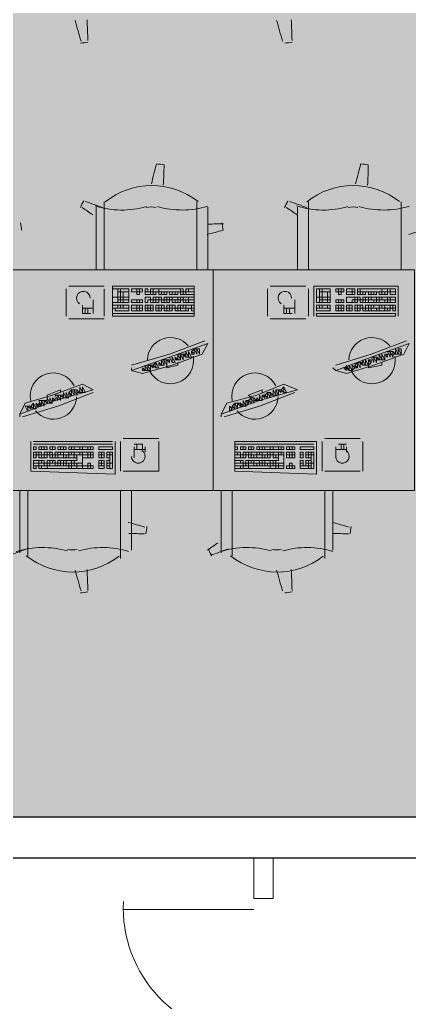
# Model space of a CAD drawing. Header units: millimetres. Extents: x 0 to 90.2, y 0 to 62.5.
# Drawn here: x 68.06 to 70.21, y 27.53 to 32.95 of the extents above; entities that cross this region are included whole.
import ezdxf

# ---------------------------------------------------------------- set-up
doc = ezdxf.new("R2010")
doc.units = ezdxf.units.MM
for name, color, linetype in [('PDF_014405$DR', 7, 'Continuous'), ('PDF_014405$FT-FIXFIT', 7, 'Continuous'), ('PDF_014405$WA', 7, 'Continuous'), ('PDF_014405$WA-EXT', 7, 'Continuous')]:
    doc.layers.add(name, color=color, linetype=linetype)
doc.layers.add('PDF_014405$HL-TMP', color=7, linetype='Continuous', true_color=0xe6db59)

msp = doc.modelspace()

# ---------------------------------------------------------------- linework, layer by layer
at = {"layer": 'PDF_014405$DR', "lineweight": 0}
msp.add_lwpolyline([(69.3527, 28.044), (68.6328, 28.044), (69.3527, 28.044)], dxfattribs=at)
msp.add_arc((69.3452, 28.0515), 0.7124, 177.0446, 270.0006, dxfattribs=at)
at = {"layer": 'PDF_014405$FT-FIXFIT', "lineweight": 0}
for points in [[(68.8533, 32.035, 0.008691), (68.8575, 32.1471, 0.025003), (68.8168, 32.1535, 0.008987), (68.7876, 32.0427)], [(69.9782, 32.035, 0.008691), (69.9825, 32.1471, 0.025003), (69.9418, 32.1535, 0.008987), (69.9125, 32.0427)], [(69.0949, 31.7645, 0.00719), (69.1828, 31.7875, 0.025003), (69.1764, 31.8282)]]:
    msp.add_lwpolyline(points, format="xyb", dxfattribs=at)
for points in [[(68.4828, 31.9137), (68.4828, 31.5687)], [(68.5278, 31.5687), (68.5278, 31.9436)], [(69.0377, 31.9436), (69.0377, 31.5687)], [(69.0977, 31.5687), (69.0977, 31.9137)], [(69.5927, 31.9137), (69.5927, 31.5687)], [(69.6527, 31.5687), (69.6527, 31.9436)], [(70.1626, 31.9436), (70.1626, 31.5687)], [(68.5278, 31.4787), (68.3328, 31.4787)], [(69.6377, 31.4787), (69.4427, 31.4787)], [(70.1476, 31.3137), (70.1476, 31.4787), (69.6827, 31.4787), (69.6827, 31.3137)], [(68.3178, 31.4637), (68.3178, 31.3137)], [(68.3328, 31.4637), (68.3328, 31.4637)], [(68.5278, 31.3137), (68.5278, 31.4637)], [(69.4277, 31.4637), (69.4277, 31.3137)], [(69.4427, 31.4637), (69.4427, 31.4637)], [(69.6377, 31.4637), (69.6377, 31.4637)], [(69.6527, 31.3137), (69.6527, 31.4637)], [(68.4078, 31.3737), (68.4078, 31.3287), (68.4528, 31.3287)], [(68.4678, 31.3587), (68.4078, 31.3587)], [(68.4228, 31.3587), (68.4228, 31.3287)], [(68.4378, 31.3587), (68.4378, 31.3287)], [(68.4678, 31.3287), (68.4678, 31.4037)], [(69.5177, 31.3737), (69.5177, 31.3287), (69.5627, 31.3287)], [(69.5777, 31.3587), (69.5177, 31.3587)], [(69.5327, 31.3587), (69.5327, 31.3287)], [(69.5477, 31.3587), (69.5477, 31.3287)], [(69.5777, 31.3287), (69.5777, 31.4037)], [(68.3328, 31.3137), (68.3328, 31.3137)], [(68.5278, 31.3137), (68.5278, 31.3137)], [(69.4427, 31.3137), (69.4427, 31.3137)], [(69.6377, 31.3137), (69.6377, 31.3137)], [(69.6977, 31.3137), (70.1326, 31.3137)], [(68.3328, 31.2987), (68.5278, 31.2987)], [(69.4427, 31.2987), (69.6377, 31.2987)], [(69.0827, 31.1787), (68.8877, 31.1037), (68.6778, 31.0437)], [(68.6778, 31.0287), (68.6778, 31.0137), (68.7378, 30.9987), (68.9027, 31.0437), (69.0677, 31.1037), (69.0977, 31.1637), (68.8877, 31.0887), (68.6778, 31.0137)], [(69.0827, 31.1637), (69.0827, 31.1637)], [(69.7877, 31.0287), (69.8027, 31.0137), (69.8627, 30.9987), (70.0127, 31.0437), (70.1776, 31.1037), (70.2076, 31.1637), (69.9977, 31.0887), (69.8027, 31.0137)], [(70.1926, 31.1787), (69.9977, 31.1037), (69.8027, 31.0437)], [(70.1926, 31.1637), (70.1926, 31.1637)], [(68.8877, 31.0887), (68.9027, 31.0587), (68.8877, 31.0887)], [(68.9327, 31.0587), (68.9327, 31.0437), (68.8728, 31.0287), (68.8728, 31.0437)], [(70.0576, 31.0587), (70.0576, 31.0437), (69.9827, 31.0287), (69.9827, 31.0437)], [(68.6928, 31.0287), (68.6928, 31.0287)], [(69.8027, 31.0287), (69.8027, 31.0287)], [(68.0628, 30.7738), (68.2578, 30.8487), (68.4678, 30.9087), (68.4078, 30.9387), (68.2428, 30.8787), (68.0928, 30.8337), (68.0628, 30.7738), (68.0628, 30.7588)], [(69.1727, 30.7738), (69.3827, 30.8487), (69.5927, 30.9087), (69.5177, 30.9387), (69.3677, 30.8787), (69.2027, 30.8337), (69.1727, 30.7738), (69.1727, 30.7588)], [(68.0778, 30.7588), (68.2728, 30.8187), (68.4678, 30.8937)], [(68.2128, 30.8637), (68.2128, 30.8787), (68.2878, 30.9087), (68.2878, 30.8937)], [(68.4678, 30.9087), (68.4678, 30.9087)], [(68.4678, 30.8937), (68.4678, 30.8937)], [(69.1877, 30.7588), (69.3827, 30.8187), (69.5777, 30.8937)], [(69.3377, 30.8637), (69.3227, 30.8787), (69.3977, 30.9087), (69.3977, 30.8937)], [(69.5777, 30.8937), (69.5777, 30.8937)], [(69.5927, 30.9087), (69.5927, 30.9087)], [(68.2578, 30.8487), (68.2578, 30.8637), (68.2578, 30.8487)], [(69.2327, 30.8037), (69.2327, 30.8187), (69.2327, 30.8037)], [(69.1877, 30.7588), (69.1877, 30.7588)], [(68.1228, 30.6238), (68.1228, 30.4588), (68.5878, 30.4438), (68.5878, 30.6238)], [(68.5728, 30.6238), (68.1378, 30.6238)], [(68.1378, 30.6088), (68.5728, 30.6088), (68.1378, 30.6088)], [(68.6178, 30.6238), (68.6178, 30.4588)], [(68.8278, 30.6388), (68.6328, 30.6388)], [(68.6328, 30.4588), (68.8278, 30.4588), (68.8278, 30.6238)], [(68.6328, 30.6238), (68.6328, 30.6238)], [(68.7378, 30.5788), (68.7378, 30.6088), (68.6928, 30.6088)], [(68.7078, 30.5788), (68.7078, 30.6088)], [(69.2477, 30.6088), (69.6827, 30.6088), (69.2477, 30.6088)], [(69.7277, 30.6238), (69.7277, 30.4588)], [(69.9377, 30.6388), (69.7427, 30.6388)], [(69.7427, 30.6238), (69.7427, 30.6238)], [(69.8627, 30.6088), (69.8177, 30.6088)], [(69.8327, 30.5788), (69.8327, 30.6088)], [(69.8477, 30.5788), (69.8477, 30.6088)], [(69.9377, 30.6238), (69.9377, 30.6238)], [(69.9527, 30.4588), (69.9527, 30.6238)], [(68.6928, 30.5938), (68.6928, 30.5338)], [(68.6928, 30.5788), (68.7528, 30.5788)], [(68.7378, 30.5938), (68.7378, 30.5938)], [(68.7528, 30.5638), (68.7528, 30.5938)], [(69.8027, 30.5938), (69.8027, 30.5338)], [(69.8027, 30.5788), (69.8627, 30.5788)], [(69.8177, 30.5938), (69.8177, 30.5938)], [(69.8627, 30.5638), (69.8627, 30.5938)], [(68.6328, 30.4588), (68.6328, 30.4588)], [(68.8278, 30.4588), (68.8278, 30.4588)], [(69.7427, 30.4588), (69.7427, 30.4588)], [(69.7427, 30.4588), (69.9377, 30.4588)], [(69.9377, 30.4588), (69.9377, 30.4588)], [(68.0628, 30.0088), (68.0628, 30.3538)], [(68.1078, 30.3538), (68.1078, 29.9938)], [(68.6178, 29.9788), (68.6178, 30.3538)], [(68.6778, 30.3538), (68.6778, 30.0238)], [(69.1727, 30.0088), (69.1727, 30.3538)], [(69.2327, 30.3538), (69.2327, 29.9938)], [(69.7427, 29.9788), (69.7427, 30.3538)], [(69.7877, 30.3538), (69.7877, 30.0238)]]:
    msp.add_lwpolyline(points, dxfattribs=at)
for points in [[(68.0178, 31.5687), (69.1277, 31.5687), (69.1277, 30.3538), (68.0178, 30.3538)], [(69.1277, 31.5687), (70.2376, 31.5687), (70.2376, 30.3538), (69.1277, 30.3538)], [(69.0227, 31.4787), (68.5728, 31.4787), (68.5728, 31.3137), (69.0227, 31.3137)], [(68.6028, 31.4637), (68.5728, 31.4637), (68.5728, 31.4187), (68.6028, 31.4187)], [(68.6028, 31.4187), (68.5728, 31.4187), (68.5728, 31.3887), (68.6028, 31.3887)], [(68.6178, 31.4637), (68.6028, 31.4637), (68.6028, 31.4487), (68.6178, 31.4487)], [(68.6178, 31.4487), (68.6028, 31.4487), (68.6028, 31.4187), (68.6178, 31.4187)], [(68.6178, 31.4187), (68.6028, 31.4187), (68.6028, 31.4037), (68.6178, 31.4037)], [(68.6628, 31.4637), (68.6178, 31.4637), (68.6178, 31.4487), (68.6628, 31.4487)], [(68.6328, 31.4487), (68.6178, 31.4487), (68.6178, 31.4187), (68.6328, 31.4187)], [(68.6328, 31.4187), (68.6178, 31.4187), (68.6178, 31.4037), (68.6328, 31.4037)], [(68.6628, 31.4487), (68.6328, 31.4487), (68.6328, 31.4187), (68.6628, 31.4187)], [(68.6628, 31.4187), (68.6328, 31.4187), (68.6328, 31.4037), (68.6628, 31.4037)], [(68.7078, 31.4637), (68.6778, 31.4637), (68.6778, 31.4487), (68.7078, 31.4487)], [(68.7228, 31.4637), (68.7078, 31.4637), (68.7078, 31.4487), (68.7228, 31.4487)], [(68.7228, 31.4487), (68.7078, 31.4487), (68.7078, 31.4337), (68.7228, 31.4337)], [(68.7378, 31.4637), (68.7228, 31.4637), (68.7228, 31.4487), (68.7378, 31.4487)], [(68.7528, 31.4637), (68.7678, 31.4637), (68.7678, 31.4487), (68.7528, 31.4487)], [(68.7828, 31.4487), (68.7528, 31.4487), (68.7528, 31.4337), (68.7828, 31.4337)], [(68.7678, 31.4187), (68.7528, 31.4187), (68.7528, 31.3887), (68.7678, 31.3887), (68.7678, 31.4037), (68.7828, 31.4037), (68.7828, 31.4187)], [(68.7828, 31.4637), (68.7978, 31.4637), (68.7978, 31.4487), (68.7828, 31.4487)], [(68.7978, 31.4487), (68.7828, 31.4487), (68.7828, 31.4337), (68.7978, 31.4337)], [(68.7978, 31.4637), (68.8278, 31.4637), (68.8278, 31.4487), (68.7978, 31.4487)], [(68.8128, 31.4487), (68.7978, 31.4487), (68.7978, 31.4337), (68.8128, 31.4337)], [(68.8128, 31.4187), (68.7978, 31.4187), (68.7978, 31.4037), (68.8128, 31.4037)], [(68.8278, 31.4187), (68.8128, 31.4187), (68.8128, 31.4037), (68.8278, 31.4037)], [(68.9477, 31.4637), (68.8278, 31.4637), (68.8278, 31.4487), (68.9477, 31.4487)], [(68.8428, 31.4487), (68.8278, 31.4487), (68.8278, 31.4337), (68.8428, 31.4337)], [(68.8428, 31.4187), (68.8278, 31.4187), (68.8278, 31.4037), (68.8428, 31.4037)], [(68.8578, 31.4487), (68.8428, 31.4487), (68.8428, 31.4337), (68.8578, 31.4337)], [(68.8728, 31.4487), (68.8578, 31.4487), (68.8578, 31.4337), (68.8728, 31.4337)], [(68.8728, 31.4187), (68.8578, 31.4187), (68.8578, 31.4037), (68.8728, 31.4037)], [(68.8877, 31.4187), (68.8728, 31.4187), (68.8728, 31.4037), (68.8877, 31.4037)], [(68.9027, 31.4487), (68.8877, 31.4487), (68.8877, 31.4337), (68.9027, 31.4337)], [(68.9027, 31.4187), (68.8877, 31.4187), (68.8877, 31.4037), (68.9027, 31.4037)], [(68.9177, 31.4487), (68.9027, 31.4487), (68.9027, 31.4337), (68.9177, 31.4337)], [(68.9327, 31.4187), (68.9027, 31.4187), (68.9027, 31.4037), (68.9327, 31.4037)], [(68.9327, 31.4487), (68.9177, 31.4487), (68.9177, 31.4337), (68.9327, 31.4337)], [(68.9477, 31.4187), (68.9327, 31.4187), (68.9327, 31.4037), (68.9477, 31.4037)], [(68.9627, 31.4637), (68.9477, 31.4637), (68.9477, 31.4487), (68.9627, 31.4487)], [(68.9627, 31.4487), (68.9477, 31.4487), (68.9477, 31.4337), (68.9627, 31.4337)], [(68.9627, 31.4187), (68.9477, 31.4187), (68.9477, 31.4037), (68.9627, 31.4037)], [(68.9777, 31.4487), (68.9627, 31.4487), (68.9627, 31.4337), (68.9777, 31.4337)], [(68.9927, 31.4187), (68.9627, 31.4187), (68.9627, 31.4037), (68.9927, 31.4037)], [(68.9927, 31.4637), (68.9777, 31.4637), (68.9777, 31.4487), (68.9927, 31.4487)], [(69.0227, 31.4487), (68.9777, 31.4487), (68.9777, 31.4337), (69.0227, 31.4337)], [(69.0227, 31.4637), (68.9927, 31.4637), (68.9927, 31.4487), (69.0227, 31.4487)], [(69.0227, 31.4187), (68.9927, 31.4187), (68.9927, 31.4037), (69.0227, 31.4037)], [(69.7127, 31.4637), (69.6977, 31.4637), (69.6977, 31.4187), (69.7127, 31.4187)], [(69.7127, 31.4187), (69.6977, 31.4187), (69.6977, 31.3887), (69.7127, 31.3887)], [(69.7277, 31.4637), (69.7127, 31.4637), (69.7127, 31.4487), (69.7277, 31.4487)], [(69.7277, 31.4487), (69.7127, 31.4487), (69.7127, 31.4187), (69.7277, 31.4187)], [(69.7277, 31.4187), (69.7127, 31.4187), (69.7127, 31.4037), (69.7277, 31.4037)], [(69.7727, 31.4637), (69.7277, 31.4637), (69.7277, 31.4487), (69.7727, 31.4487)], [(69.7577, 31.4487), (69.7277, 31.4487), (69.7277, 31.4187), (69.7577, 31.4187)], [(69.7577, 31.4187), (69.7277, 31.4187), (69.7277, 31.4037), (69.7577, 31.4037)], [(69.7727, 31.4487), (69.7577, 31.4487), (69.7577, 31.4187), (69.7727, 31.4187)], [(69.7727, 31.4187), (69.7577, 31.4187), (69.7577, 31.4037), (69.7727, 31.4037)], [(69.8177, 31.4637), (69.8027, 31.4637), (69.8027, 31.4487), (69.8177, 31.4487)], [(69.8327, 31.4637), (69.8177, 31.4637), (69.8177, 31.4487), (69.8327, 31.4487)], [(69.8327, 31.4487), (69.8177, 31.4487), (69.8177, 31.4337), (69.8327, 31.4337)], [(69.8477, 31.4637), (69.8327, 31.4637), (69.8327, 31.4487), (69.8477, 31.4487)], [(69.8627, 31.4637), (69.8927, 31.4637), (69.8927, 31.4487), (69.8627, 31.4487)], [(69.8927, 31.4487), (69.8627, 31.4487), (69.8627, 31.4337), (69.8927, 31.4337)], [(69.8927, 31.4187), (69.8627, 31.4187), (69.8627, 31.3887), (69.8927, 31.3887), (69.8927, 31.4037), (69.9077, 31.4037), (69.9077, 31.4187)], [(69.8927, 31.4637), (69.9077, 31.4637), (69.9077, 31.4487), (69.8927, 31.4487)], [(69.9077, 31.4487), (69.8927, 31.4487), (69.8927, 31.4337), (69.9077, 31.4337)], [(69.9227, 31.4187), (69.9077, 31.4187), (69.9077, 31.4037), (69.9227, 31.4037)], [(69.9227, 31.4637), (69.9377, 31.4637), (69.9377, 31.4487), (69.9227, 31.4487)], [(69.9377, 31.4487), (69.9227, 31.4487), (69.9227, 31.4337), (69.9377, 31.4337)], [(69.9377, 31.4187), (69.9227, 31.4187), (69.9227, 31.4037), (69.9377, 31.4037)], [(70.0576, 31.4637), (69.9377, 31.4637), (69.9377, 31.4487), (70.0576, 31.4487)], [(69.9527, 31.4487), (69.9377, 31.4487), (69.9377, 31.4337), (69.9527, 31.4337)], [(69.9677, 31.4487), (69.9527, 31.4487), (69.9527, 31.4337), (69.9677, 31.4337)], [(69.9677, 31.4187), (69.9527, 31.4187), (69.9527, 31.4037), (69.9677, 31.4037)], [(69.9827, 31.4187), (69.9677, 31.4187), (69.9677, 31.4037), (69.9827, 31.4037)], [(69.9977, 31.4487), (69.9827, 31.4487), (69.9827, 31.4337), (69.9977, 31.4337)], [(69.9977, 31.4187), (69.9827, 31.4187), (69.9827, 31.4037), (69.9977, 31.4037)], [(70.0127, 31.4487), (69.9977, 31.4487), (69.9977, 31.4337), (70.0127, 31.4337)], [(70.0277, 31.4187), (69.9977, 31.4187), (69.9977, 31.4037), (70.0277, 31.4037)], [(70.0277, 31.4487), (70.0127, 31.4487), (70.0127, 31.4337), (70.0277, 31.4337)], [(70.0426, 31.4187), (70.0277, 31.4187), (70.0277, 31.4037), (70.0426, 31.4037)], [(70.0576, 31.4487), (70.0426, 31.4487), (70.0426, 31.4337), (70.0576, 31.4337)], [(70.0576, 31.4187), (70.0426, 31.4187), (70.0426, 31.4037), (70.0576, 31.4037)], [(70.0876, 31.4637), (70.0576, 31.4637), (70.0576, 31.4487), (70.0876, 31.4487)], [(70.0726, 31.4487), (70.0576, 31.4487), (70.0576, 31.4337), (70.0726, 31.4337)], [(70.0876, 31.4187), (70.0576, 31.4187), (70.0576, 31.4037), (70.0876, 31.4037)], [(70.0876, 31.4487), (70.0726, 31.4487), (70.0726, 31.4337), (70.0876, 31.4337)], [(70.1026, 31.4637), (70.0876, 31.4637), (70.0876, 31.4487), (70.1026, 31.4487)], [(70.1026, 31.4187), (70.0876, 31.4187), (70.0876, 31.4037), (70.1026, 31.4037)], [(70.1326, 31.4637), (70.1026, 31.4637), (70.1026, 31.4487), (70.1326, 31.4487)], [(70.1326, 31.4487), (70.1026, 31.4487), (70.1026, 31.4337), (70.1326, 31.4337)], [(70.1326, 31.4187), (70.1026, 31.4187), (70.1026, 31.4037), (70.1326, 31.4037)], [(68.6028, 31.3737), (68.5728, 31.3737), (68.5728, 31.3587), (68.6028, 31.3587)], [(68.6628, 31.3437), (68.5878, 31.3437), (68.5878, 31.3587), (68.6628, 31.3587)], [(68.6178, 31.4037), (68.6028, 31.4037), (68.6028, 31.3887), (68.6178, 31.3887)], [(68.6178, 31.3737), (68.6028, 31.3737), (68.6028, 31.3587), (68.6178, 31.3587)], [(68.6328, 31.4037), (68.6178, 31.4037), (68.6178, 31.3887), (68.6328, 31.3887)], [(68.6328, 31.3737), (68.6178, 31.3737), (68.6178, 31.3587), (68.6328, 31.3587)], [(68.6628, 31.4037), (68.6328, 31.4037), (68.6328, 31.3887), (68.6628, 31.3887)], [(68.6628, 31.3737), (68.6328, 31.3737), (68.6328, 31.3587), (68.6628, 31.3587)], [(68.7078, 31.4037), (68.6778, 31.4037), (68.6778, 31.3887), (68.7078, 31.3887)], [(68.7078, 31.3737), (68.6778, 31.3737), (68.6778, 31.3587), (68.7078, 31.3587)], [(68.7078, 31.3587), (68.6778, 31.3587), (68.6778, 31.3437), (68.7078, 31.3437)], [(68.7228, 31.4037), (68.7078, 31.4037), (68.7078, 31.3887), (68.7228, 31.3887)], [(68.7228, 31.3737), (68.7078, 31.3737), (68.7078, 31.3587), (68.7228, 31.3587)], [(68.7228, 31.3587), (68.7078, 31.3587), (68.7078, 31.3437), (68.7228, 31.3437)], [(68.7378, 31.4037), (68.7228, 31.4037), (68.7228, 31.3887), (68.7378, 31.3887)], [(68.7378, 31.3737), (68.7228, 31.3737), (68.7228, 31.3587), (68.7378, 31.3587)], [(68.7378, 31.3587), (68.7228, 31.3587), (68.7228, 31.3437), (68.7378, 31.3437)], [(68.7678, 31.3737), (68.7528, 31.3737), (68.7528, 31.3587), (68.7678, 31.3587)], [(68.7678, 31.3587), (68.7528, 31.3587), (68.7528, 31.3437), (68.7678, 31.3437)], [(68.7828, 31.3737), (68.7678, 31.3737), (68.7678, 31.3587), (68.7828, 31.3587)], [(68.7828, 31.3587), (68.7678, 31.3587), (68.7678, 31.3437), (68.7828, 31.3437)], [(68.7978, 31.4037), (68.7828, 31.4037), (68.7828, 31.3887), (68.7978, 31.3887)], [(68.7978, 31.3737), (68.7828, 31.3737), (68.7828, 31.3587), (68.7978, 31.3587)], [(68.7978, 31.3587), (68.7828, 31.3587), (68.7828, 31.3437), (68.7978, 31.3437)], [(68.8128, 31.4037), (68.7978, 31.4037), (68.7978, 31.3887), (68.8128, 31.3887)], [(68.8278, 31.4037), (68.8128, 31.4037), (68.8128, 31.3887), (68.8278, 31.3887)], [(68.8278, 31.3737), (68.8128, 31.3737), (68.8128, 31.3587), (68.8278, 31.3587)], [(68.8278, 31.3587), (68.8128, 31.3587), (68.8128, 31.3437), (68.8278, 31.3437)], [(68.8428, 31.3737), (68.8278, 31.3737), (68.8278, 31.3587), (68.8428, 31.3587)], [(68.8428, 31.3587), (68.8278, 31.3587), (68.8278, 31.3437), (68.8428, 31.3437)], [(68.8578, 31.4037), (68.8428, 31.4037), (68.8428, 31.3887), (68.8578, 31.3887)], [(68.8578, 31.3737), (68.8428, 31.3737), (68.8428, 31.3587), (68.8578, 31.3587)], [(68.8728, 31.4037), (68.8578, 31.4037), (68.8578, 31.3887), (68.8728, 31.3887)], [(68.8728, 31.3587), (68.8578, 31.3587), (68.8578, 31.3437), (68.8728, 31.3437)], [(68.8877, 31.4037), (68.8728, 31.4037), (68.8728, 31.3887), (68.8877, 31.3887)], [(68.8877, 31.3737), (68.8728, 31.3737), (68.8728, 31.3587), (68.8877, 31.3587)], [(68.8877, 31.3587), (68.8728, 31.3587), (68.8728, 31.3437), (68.8877, 31.3437)], [(68.9027, 31.3737), (68.8877, 31.3737), (68.8877, 31.3587), (68.9027, 31.3587)], [(68.9027, 31.3587), (68.8877, 31.3587), (68.8877, 31.3437), (68.9027, 31.3437)], [(68.9177, 31.4037), (68.9027, 31.4037), (68.9027, 31.3887), (68.9177, 31.3887)], [(68.9177, 31.3737), (68.9027, 31.3737), (68.9027, 31.3587), (68.9177, 31.3587)], [(68.9327, 31.4037), (68.9177, 31.4037), (68.9177, 31.3887), (68.9327, 31.3887)], [(68.9327, 31.3587), (68.9177, 31.3587), (68.9177, 31.3437), (68.9327, 31.3437)], [(68.9477, 31.4037), (68.9327, 31.4037), (68.9327, 31.3887), (68.9477, 31.3887)], [(68.9477, 31.3737), (68.9327, 31.3737), (68.9327, 31.3587), (68.9477, 31.3587)], [(68.9477, 31.3587), (68.9327, 31.3587), (68.9327, 31.3437), (68.9477, 31.3437)], [(68.9627, 31.3737), (68.9477, 31.3737), (68.9477, 31.3587), (68.9627, 31.3587)], [(68.9777, 31.3587), (68.9477, 31.3587), (68.9477, 31.3437), (68.9777, 31.3437)], [(68.9777, 31.4037), (68.9627, 31.4037), (68.9627, 31.3887), (68.9777, 31.3887)], [(68.9777, 31.3737), (68.9627, 31.3737), (68.9627, 31.3587), (68.9777, 31.3587)], [(68.9927, 31.4037), (68.9777, 31.4037), (68.9777, 31.3887), (68.9927, 31.3887)], [(69.0077, 31.3737), (68.9777, 31.3737), (68.9777, 31.3587), (69.0077, 31.3587)], [(68.9927, 31.3587), (68.9777, 31.3587), (68.9777, 31.3437), (68.9927, 31.3437)], [(69.0227, 31.4037), (68.9927, 31.4037), (68.9927, 31.3887), (69.0227, 31.3887)], [(69.0227, 31.3737), (69.0077, 31.3737), (69.0077, 31.3587), (69.0227, 31.3587)], [(69.0227, 31.3587), (69.0077, 31.3587), (69.0077, 31.3437), (69.0227, 31.3437)], [(69.7127, 31.3737), (69.6977, 31.3737), (69.6977, 31.3587), (69.7127, 31.3587)], [(69.7727, 31.3437), (69.6977, 31.3437), (69.6977, 31.3587), (69.7727, 31.3587)], [(69.7277, 31.4037), (69.7127, 31.4037), (69.7127, 31.3887), (69.7277, 31.3887)], [(69.7277, 31.3737), (69.7127, 31.3737), (69.7127, 31.3587), (69.7277, 31.3587)], [(69.7577, 31.4037), (69.7277, 31.4037), (69.7277, 31.3887), (69.7577, 31.3887)], [(69.7577, 31.3737), (69.7277, 31.3737), (69.7277, 31.3587), (69.7577, 31.3587)], [(69.7727, 31.4037), (69.7577, 31.4037), (69.7577, 31.3887), (69.7727, 31.3887)], [(69.7727, 31.3737), (69.7577, 31.3737), (69.7577, 31.3587), (69.7727, 31.3587)], [(69.8177, 31.4037), (69.8027, 31.4037), (69.8027, 31.3887), (69.8177, 31.3887)], [(69.8177, 31.3737), (69.8027, 31.3737), (69.8027, 31.3587), (69.8177, 31.3587)], [(69.8177, 31.3587), (69.8027, 31.3587), (69.8027, 31.3437), (69.8177, 31.3437)], [(69.8327, 31.4037), (69.8177, 31.4037), (69.8177, 31.3887), (69.8327, 31.3887)], [(69.8327, 31.3737), (69.8177, 31.3737), (69.8177, 31.3587), (69.8327, 31.3587)], [(69.8327, 31.3587), (69.8177, 31.3587), (69.8177, 31.3437), (69.8327, 31.3437)], [(69.8477, 31.4037), (69.8327, 31.4037), (69.8327, 31.3887), (69.8477, 31.3887)], [(69.8477, 31.3737), (69.8327, 31.3737), (69.8327, 31.3587), (69.8477, 31.3587)], [(69.8477, 31.3587), (69.8327, 31.3587), (69.8327, 31.3437), (69.8477, 31.3437)], [(69.8777, 31.3737), (69.8627, 31.3737), (69.8627, 31.3587), (69.8777, 31.3587)], [(69.8777, 31.3587), (69.8627, 31.3587), (69.8627, 31.3437), (69.8777, 31.3437)], [(69.8927, 31.3737), (69.8777, 31.3737), (69.8777, 31.3587), (69.8927, 31.3587)], [(69.8927, 31.3587), (69.8777, 31.3587), (69.8777, 31.3437), (69.8927, 31.3437)], [(69.9077, 31.4037), (69.8927, 31.4037), (69.8927, 31.3887), (69.9077, 31.3887)], [(69.9227, 31.4037), (69.9077, 31.4037), (69.9077, 31.3887), (69.9227, 31.3887)], [(69.9227, 31.3737), (69.9077, 31.3737), (69.9077, 31.3587), (69.9227, 31.3587)], [(69.9227, 31.3587), (69.9077, 31.3587), (69.9077, 31.3437), (69.9227, 31.3437)], [(69.9377, 31.3737), (69.9227, 31.3737), (69.9227, 31.3587), (69.9377, 31.3587)], [(69.9377, 31.3587), (69.9227, 31.3587), (69.9227, 31.3437), (69.9377, 31.3437)], [(69.9527, 31.4037), (69.9377, 31.4037), (69.9377, 31.3887), (69.9527, 31.3887)], [(69.9527, 31.3737), (69.9377, 31.3737), (69.9377, 31.3587), (69.9527, 31.3587)], [(69.9677, 31.4037), (69.9527, 31.4037), (69.9527, 31.3887), (69.9677, 31.3887)], [(69.9677, 31.3587), (69.9527, 31.3587), (69.9527, 31.3437), (69.9677, 31.3437)], [(69.9827, 31.4037), (69.9677, 31.4037), (69.9677, 31.3887), (69.9827, 31.3887)], [(69.9827, 31.3737), (69.9677, 31.3737), (69.9677, 31.3587), (69.9827, 31.3587)], [(69.9827, 31.3587), (69.9677, 31.3587), (69.9677, 31.3437), (69.9827, 31.3437)], [(70.0127, 31.4037), (69.9827, 31.4037), (69.9827, 31.3887), (70.0127, 31.3887)], [(69.9977, 31.3737), (69.9827, 31.3737), (69.9827, 31.3587), (69.9977, 31.3587)], [(69.9977, 31.3587), (69.9827, 31.3587), (69.9827, 31.3437), (69.9977, 31.3437)], [(70.0127, 31.3737), (69.9977, 31.3737), (69.9977, 31.3587), (70.0127, 31.3587)], [(70.0277, 31.3587), (69.9977, 31.3587), (69.9977, 31.3437), (70.0277, 31.3437)], [(70.0277, 31.4037), (70.0127, 31.4037), (70.0127, 31.3887), (70.0277, 31.3887)], [(70.0426, 31.3737), (70.0127, 31.3737), (70.0127, 31.3587), (70.0426, 31.3587)], [(70.0426, 31.4037), (70.0277, 31.4037), (70.0277, 31.3887), (70.0426, 31.3887)], [(70.0426, 31.3587), (70.0277, 31.3587), (70.0277, 31.3437), (70.0426, 31.3437)], [(70.0726, 31.4037), (70.0426, 31.4037), (70.0426, 31.3887), (70.0726, 31.3887)], [(70.0576, 31.3737), (70.0426, 31.3737), (70.0426, 31.3587), (70.0576, 31.3587)], [(70.0726, 31.3587), (70.0426, 31.3587), (70.0426, 31.3437), (70.0726, 31.3437)], [(70.0726, 31.3737), (70.0576, 31.3737), (70.0576, 31.3587), (70.0726, 31.3587)], [(70.0876, 31.4037), (70.0726, 31.4037), (70.0726, 31.3887), (70.0876, 31.3887)], [(70.1026, 31.3737), (70.0726, 31.3737), (70.0726, 31.3587), (70.1026, 31.3587)], [(70.0876, 31.3587), (70.0726, 31.3587), (70.0726, 31.3437), (70.0876, 31.3437)], [(70.1026, 31.4037), (70.0876, 31.4037), (70.0876, 31.3887), (70.1026, 31.3887)], [(70.1026, 31.3587), (70.0876, 31.3587), (70.0876, 31.3437), (70.1026, 31.3437)], [(70.1326, 31.4037), (70.1026, 31.4037), (70.1026, 31.3887), (70.1326, 31.3887)], [(70.1176, 31.3737), (70.1026, 31.3737), (70.1026, 31.3587), (70.1176, 31.3587)], [(70.1326, 31.3737), (70.1176, 31.3737), (70.1176, 31.3587), (70.1326, 31.3587)], [(70.1326, 31.3587), (70.1176, 31.3587), (70.1176, 31.3437), (70.1326, 31.3437)], [(69.0227, 31.3137), (68.5728, 31.3137), (68.5728, 31.3287), (69.0227, 31.3287)], [(70.1326, 31.3137), (69.6977, 31.3137), (69.6977, 31.3287), (70.1326, 31.3287)], [(68.9027, 31.0887), (68.9027, 31.0587), (68.9177, 31.0587)], [(68.9177, 31.0887), (68.9177, 31.0737), (68.9327, 31.0737)], [(68.9327, 31.1037), (68.9327, 31.0887), (68.9327, 31.0737), (68.9477, 31.0737)], [(68.9477, 31.1037), (68.9327, 31.1037), (68.9477, 31.0737)], [(68.9627, 31.1037), (68.9477, 31.1037), (68.9627, 31.0737), (68.9627, 31.0887)], [(68.9777, 31.1037), (68.9627, 31.1037), (68.9777, 31.0887)], [(68.9777, 31.1187), (68.9777, 31.0887), (68.9927, 31.0887)], [(68.9927, 31.1187), (68.9927, 31.0887), (69.0077, 31.0887)], [(69.0227, 31.1337), (69.0077, 31.1187), (69.0227, 31.1037)], [(69.0077, 31.1187), (69.0077, 31.1037), (69.0227, 31.1037)], [(69.0377, 31.1337), (69.0227, 31.1337), (69.0377, 31.1037)], [(69.0527, 31.1337), (69.0377, 31.1337), (69.0527, 31.1037), (69.0527, 31.1187)], [(70.0127, 31.0887), (69.9977, 31.0887), (70.0127, 31.0587)], [(70.0277, 31.0887), (70.0127, 31.0887), (70.0277, 31.0587)], [(70.0277, 31.0887), (70.0277, 31.0737), (70.0426, 31.0737)], [(70.0426, 31.1037), (70.0426, 31.0887), (70.0426, 31.0737), (70.0576, 31.0737)], [(70.0576, 31.1037), (70.0576, 31.0737), (70.0726, 31.0737)], [(70.0726, 31.1037), (70.0726, 31.0737), (70.0726, 31.0887)], [(70.0876, 31.1037), (70.0726, 31.1037), (70.0876, 31.0887)], [(70.1026, 31.1187), (70.0876, 31.1187), (70.1026, 31.0887)], [(70.1176, 31.1187), (70.1026, 31.1187), (70.1176, 31.0887)], [(70.1176, 31.1187), (70.1176, 31.1037), (70.1326, 31.1037)], [(70.1326, 31.1337), (70.1326, 31.1187), (70.1326, 31.1037), (70.1476, 31.1037)], [(70.1476, 31.1337), (70.1476, 31.1037), (70.1626, 31.1037)], [(70.1626, 31.1337), (70.1476, 31.1337), (70.1626, 31.1037), (70.1626, 31.1187)], [(68.7528, 31.0437), (68.7528, 31.0287), (68.7528, 31.0137), (68.7678, 31.0137)], [(68.7678, 31.0437), (68.7678, 31.0137), (68.7828, 31.0137)], [(68.7828, 31.0437), (68.7678, 31.0437), (68.7828, 31.0137), (68.7828, 31.0287)], [(68.7978, 31.0437), (68.7828, 31.0437), (68.7978, 31.0287)], [(68.8128, 31.0587), (68.7978, 31.0437), (68.8128, 31.0287)], [(68.8128, 31.0587), (68.8128, 31.0287), (68.8278, 31.0287)], [(68.8278, 31.0587), (68.8278, 31.0437), (68.8428, 31.0437)], [(68.8428, 31.0737), (68.8428, 31.0587), (68.8428, 31.0437), (68.8578, 31.0437)], [(68.8578, 31.0737), (68.8428, 31.0737), (68.8578, 31.0437)], [(68.8728, 31.0737), (68.8578, 31.0737), (68.8728, 31.0437), (68.8728, 31.0587)], [(68.8877, 31.0737), (68.8728, 31.0737), (68.8877, 31.0587)], [(69.8627, 31.0437), (69.8627, 31.0287), (69.8777, 31.0137)], [(69.8777, 31.0437), (69.8777, 31.0137), (69.8927, 31.0137)], [(69.8927, 31.0437), (69.8927, 31.0137), (69.9077, 31.0287)], [(69.9227, 31.0587), (69.9077, 31.0437), (69.9227, 31.0287)], [(69.9077, 31.0437), (69.9077, 31.0287), (69.9227, 31.0287)], [(69.9377, 31.0587), (69.9227, 31.0587), (69.9377, 31.0287)], [(69.9527, 31.0587), (69.9377, 31.0587), (69.9527, 31.0437)], [(69.9527, 31.0737), (69.9527, 31.0587), (69.9527, 31.0437), (69.9677, 31.0437)], [(69.9677, 31.0737), (69.9677, 31.0437), (69.9827, 31.0437)], [(69.9827, 31.0737), (69.9827, 31.0437), (69.9977, 31.0587)], [(69.9977, 31.0737), (69.9827, 31.0737), (69.9977, 31.0587)], [(68.7378, 31.0287), (68.7378, 31.0137), (68.7528, 31.0137)], [(69.8627, 31.0287), (69.8477, 31.0287), (69.8627, 31.0137)], [(68.3928, 30.8937), (68.4078, 30.8937), (68.3928, 30.9237), (68.3928, 30.9087)], [(68.4078, 30.8937), (68.4228, 30.8937), (68.4078, 30.9237)], [(69.5177, 30.8937), (69.5177, 30.9237), (69.5027, 30.9087)], [(69.5177, 30.8937), (69.5327, 30.8937), (69.5177, 30.9237)], [(68.2728, 30.8487), (68.2728, 30.8787), (68.2578, 30.8787)], [(68.2878, 30.8487), (68.2878, 30.8637), (68.2878, 30.8787), (68.2728, 30.8787)], [(68.3028, 30.8637), (68.3028, 30.8787), (68.2878, 30.8787)], [(68.3028, 30.8637), (68.3178, 30.8637), (68.3028, 30.8937), (68.3028, 30.8787)], [(68.3178, 30.8637), (68.3328, 30.8637), (68.3178, 30.8937)], [(68.3478, 30.8787), (68.3478, 30.9087), (68.3328, 30.8937)], [(68.3328, 30.8787), (68.3478, 30.8787), (68.3328, 30.8937)], [(68.3628, 30.8787), (68.3628, 30.9087), (68.3478, 30.9087)], [(68.3778, 30.8787), (68.3778, 30.8937), (68.3778, 30.9087), (68.3628, 30.9087)], [(68.3778, 30.8937), (68.3928, 30.8937), (68.3778, 30.9087)], [(69.3827, 30.8487), (69.3977, 30.8487), (69.3827, 30.8787)], [(69.4127, 30.8637), (69.4127, 30.8787), (69.3977, 30.8787)], [(69.3977, 30.8487), (69.3977, 30.8637), (69.3977, 30.8787)], [(69.4277, 30.8637), (69.4277, 30.8937), (69.4127, 30.8787)], [(69.4427, 30.8637), (69.4427, 30.8937), (69.4277, 30.8937)], [(69.4427, 30.8787), (69.4577, 30.8787), (69.4427, 30.8937)], [(69.4577, 30.8787), (69.4727, 30.8787), (69.4577, 30.9087), (69.4577, 30.8937)], [(69.4877, 30.8787), (69.4877, 30.8937), (69.4877, 30.9087), (69.4727, 30.9087)], [(69.4727, 30.8787), (69.4877, 30.8787), (69.4727, 30.9087)], [(69.5027, 30.8937), (69.5027, 30.9087), (69.4877, 30.9087)], [(68.1078, 30.7888), (68.1078, 30.8037), (68.1078, 30.8187), (68.0928, 30.8187)], [(68.1228, 30.8037), (68.1228, 30.8187), (68.1078, 30.8187)], [(68.1378, 30.8037), (68.1378, 30.8337), (68.1228, 30.8187)], [(68.1378, 30.8037), (68.1528, 30.8037), (68.1378, 30.8337)], [(68.1528, 30.8187), (68.1678, 30.8187), (68.1528, 30.8337)], [(68.1828, 30.8187), (68.1828, 30.8487), (68.1678, 30.8487)], [(68.1678, 30.8187), (68.1828, 30.8187), (68.1678, 30.8337)], [(68.1978, 30.8187), (68.1978, 30.8337), (68.1978, 30.8487), (68.1828, 30.8487)], [(68.2128, 30.8337), (68.2128, 30.8487), (68.1978, 30.8487)], [(68.2128, 30.8337), (68.2278, 30.8337), (68.2128, 30.8637), (68.2128, 30.8487)], [(68.2278, 30.8337), (68.2428, 30.8337), (68.2278, 30.8637)], [(68.2428, 30.8487), (68.2578, 30.8487), (68.2428, 30.8637)], [(69.2177, 30.7888), (69.2327, 30.8037), (69.2177, 30.8187)], [(69.2477, 30.8037), (69.2477, 30.8337), (69.2327, 30.8187)], [(69.2627, 30.8037), (69.2627, 30.8337), (69.2477, 30.8337)], [(69.2777, 30.8187), (69.2777, 30.8337), (69.2627, 30.8337)], [(69.2777, 30.8187), (69.2927, 30.8187), (69.2777, 30.8337)], [(69.2927, 30.8187), (69.3077, 30.8187), (69.2927, 30.8487)], [(69.3227, 30.8337), (69.3227, 30.8487), (69.3077, 30.8487)], [(69.3077, 30.8187), (69.3227, 30.8337), (69.3077, 30.8487)], [(69.3377, 30.8337), (69.3377, 30.8637), (69.3227, 30.8487)], [(69.3527, 30.8337), (69.3527, 30.8637), (69.3377, 30.8637)], [(69.3527, 30.8487), (69.3677, 30.8487), (69.3527, 30.8637)], [(69.3677, 30.8487), (69.3827, 30.8487), (69.3677, 30.8637)], [(69.2477, 30.4588), (69.6977, 30.4438), (69.6977, 30.6238), (69.2477, 30.6238)], [(68.1378, 30.5788), (68.1528, 30.5788), (68.1528, 30.5938), (68.1378, 30.5938)], [(68.1378, 30.5488), (68.1528, 30.5488), (68.1528, 30.5638), (68.1378, 30.5638)], [(68.1378, 30.5338), (68.1528, 30.5338), (68.1528, 30.5488), (68.1378, 30.5488)], [(68.1528, 30.5488), (68.1678, 30.5488), (68.1678, 30.5638), (68.1528, 30.5638)], [(68.1678, 30.5788), (68.1828, 30.5788), (68.1828, 30.5938), (68.1678, 30.5938)], [(68.1678, 30.5488), (68.1828, 30.5488), (68.1828, 30.5638), (68.1678, 30.5638)], [(68.1678, 30.5338), (68.1828, 30.5338), (68.1828, 30.5488), (68.1678, 30.5488)], [(68.1828, 30.5788), (68.1978, 30.5788), (68.1978, 30.5938), (68.1828, 30.5938)], [(68.1828, 30.5338), (68.1978, 30.5338), (68.1978, 30.5488), (68.1828, 30.5488)], [(68.1978, 30.5788), (68.2128, 30.5788), (68.2128, 30.5938), (68.1978, 30.5938)], [(68.1978, 30.5488), (68.2128, 30.5488), (68.2128, 30.5638), (68.1978, 30.5638)], [(68.1978, 30.5338), (68.2128, 30.5338), (68.2128, 30.5488), (68.1978, 30.5488)], [(68.2128, 30.5488), (68.2278, 30.5488), (68.2278, 30.5638), (68.2128, 30.5638)], [(68.2278, 30.5788), (68.2428, 30.5788), (68.2428, 30.5938), (68.2278, 30.5938)], [(68.2278, 30.5488), (68.2428, 30.5488), (68.2428, 30.5638), (68.2278, 30.5638)], [(68.2278, 30.5338), (68.2428, 30.5338), (68.2428, 30.5488), (68.2278, 30.5488)], [(68.2428, 30.5788), (68.2578, 30.5788), (68.2578, 30.5938), (68.2428, 30.5938)], [(68.2428, 30.5338), (68.2578, 30.5338), (68.2578, 30.5488), (68.2428, 30.5488)], [(68.2578, 30.5488), (68.2728, 30.5488), (68.2728, 30.5638), (68.2578, 30.5638)], [(68.2578, 30.5338), (68.2728, 30.5338), (68.2728, 30.5488), (68.2578, 30.5488)], [(68.2728, 30.5788), (68.2878, 30.5788), (68.2878, 30.5938), (68.2728, 30.5938)], [(68.2728, 30.5488), (68.2878, 30.5488), (68.2878, 30.5638), (68.2728, 30.5638)], [(68.2728, 30.5338), (68.3028, 30.5338), (68.3028, 30.5488), (68.2728, 30.5488)], [(68.2878, 30.5788), (68.3028, 30.5788), (68.3028, 30.5938), (68.2878, 30.5938)], [(68.2878, 30.5488), (68.3028, 30.5488), (68.3028, 30.5638), (68.2878, 30.5638)], [(68.3028, 30.5788), (68.3178, 30.5788), (68.3178, 30.5938), (68.3028, 30.5938)], [(68.3028, 30.5488), (68.3328, 30.5488), (68.3328, 30.5638), (68.3028, 30.5638)], [(68.3028, 30.5338), (68.3178, 30.5338), (68.3178, 30.5488), (68.3028, 30.5488)], [(68.3178, 30.5338), (68.3328, 30.5338), (68.3328, 30.5488), (68.3178, 30.5488)], [(68.3328, 30.5788), (68.3478, 30.5788), (68.3478, 30.5938), (68.3328, 30.5938)], [(68.3328, 30.5488), (68.3478, 30.5488), (68.3478, 30.5638), (68.3328, 30.5638)], [(68.3328, 30.5338), (68.3628, 30.5338), (68.3628, 30.5488), (68.3328, 30.5488)], [(68.3478, 30.5788), (68.3628, 30.5788), (68.3628, 30.5938), (68.3478, 30.5938)], [(68.3478, 30.5488), (68.3628, 30.5488), (68.3628, 30.5638), (68.3478, 30.5638)], [(68.3628, 30.5788), (68.3928, 30.5788), (68.3928, 30.5938), (68.3628, 30.5938)], [(68.3628, 30.5488), (68.3928, 30.5488), (68.3928, 30.5638), (68.3628, 30.5638)], [(68.3778, 30.5038), (68.4078, 30.5038), (68.4078, 30.5488), (68.3778, 30.5488), (68.3778, 30.5188), (68.3628, 30.5188), (68.3628, 30.5038)], [(68.3628, 30.5338), (68.3778, 30.5338), (68.3778, 30.5488), (68.3628, 30.5488)], [(68.3928, 30.5788), (68.4078, 30.5788), (68.4078, 30.5938), (68.3928, 30.5938)], [(68.3928, 30.5488), (68.4078, 30.5488), (68.4078, 30.5638), (68.3928, 30.5638)], [(68.4078, 30.5788), (68.4378, 30.5788), (68.4378, 30.5938), (68.4078, 30.5938)], [(68.4078, 30.5488), (68.4378, 30.5488), (68.4378, 30.5638), (68.4078, 30.5638)], [(68.4078, 30.5338), (68.4378, 30.5338), (68.4378, 30.5488), (68.4078, 30.5488)], [(68.4378, 30.5788), (68.4528, 30.5788), (68.4528, 30.5938), (68.4378, 30.5938)], [(68.4378, 30.5488), (68.4528, 30.5488), (68.4528, 30.5638), (68.4378, 30.5638)], [(68.4378, 30.5338), (68.4528, 30.5338), (68.4528, 30.5488), (68.4378, 30.5488)], [(68.4528, 30.5788), (68.4678, 30.5788), (68.4678, 30.5938), (68.4528, 30.5938)], [(68.4528, 30.5488), (68.4678, 30.5488), (68.4678, 30.5638), (68.4528, 30.5638)], [(68.4528, 30.5338), (68.4678, 30.5338), (68.4678, 30.5488), (68.4528, 30.5488)], [(68.4978, 30.5938), (68.5728, 30.5938), (68.5728, 30.5788), (68.4978, 30.5788)], [(68.4978, 30.5488), (68.5128, 30.5488), (68.5128, 30.5638), (68.4978, 30.5638)], [(68.4978, 30.5338), (68.5128, 30.5338), (68.5128, 30.5488), (68.4978, 30.5488)], [(68.5128, 30.5488), (68.5278, 30.5488), (68.5278, 30.5638), (68.5128, 30.5638)], [(68.5128, 30.5338), (68.5278, 30.5338), (68.5278, 30.5488), (68.5128, 30.5488)], [(68.5428, 30.5488), (68.5578, 30.5488), (68.5578, 30.5638), (68.5428, 30.5638)], [(68.5428, 30.5338), (68.5578, 30.5338), (68.5578, 30.5488), (68.5428, 30.5488)], [(68.5578, 30.5488), (68.5728, 30.5488), (68.5728, 30.5638), (68.5578, 30.5638)], [(68.5578, 30.5038), (68.5728, 30.5038), (68.5728, 30.5488), (68.5578, 30.5488)], [(69.2477, 30.5788), (69.2627, 30.5788), (69.2627, 30.5938), (69.2477, 30.5938)], [(69.2477, 30.5488), (69.2627, 30.5488), (69.2627, 30.5638), (69.2477, 30.5638)], [(69.2477, 30.5338), (69.2777, 30.5338), (69.2777, 30.5488), (69.2477, 30.5488)], [(69.2627, 30.5488), (69.2777, 30.5488), (69.2777, 30.5638), (69.2627, 30.5638)], [(69.2777, 30.5788), (69.2927, 30.5788), (69.2927, 30.5938), (69.2777, 30.5938)], [(69.2777, 30.5338), (69.2927, 30.5338), (69.2927, 30.5488), (69.2777, 30.5488)], [(69.2927, 30.5788), (69.3077, 30.5788), (69.3077, 30.5938), (69.2927, 30.5938)], [(69.2927, 30.5488), (69.3077, 30.5488), (69.3077, 30.5638), (69.2927, 30.5638)], [(69.2927, 30.5338), (69.3077, 30.5338), (69.3077, 30.5488), (69.2927, 30.5488)], [(69.3077, 30.5488), (69.3227, 30.5488), (69.3227, 30.5638), (69.3077, 30.5638)], [(69.3227, 30.5788), (69.3377, 30.5788), (69.3377, 30.5938), (69.3227, 30.5938)], [(69.3227, 30.5488), (69.3377, 30.5488), (69.3377, 30.5638), (69.3227, 30.5638)], [(69.3227, 30.5338), (69.3377, 30.5338), (69.3377, 30.5488), (69.3227, 30.5488)], [(69.3377, 30.5788), (69.3527, 30.5788), (69.3527, 30.5938), (69.3377, 30.5938)], [(69.3377, 30.5488), (69.3677, 30.5488), (69.3677, 30.5638), (69.3377, 30.5638)], [(69.3377, 30.5338), (69.3527, 30.5338), (69.3527, 30.5488), (69.3377, 30.5488)], [(69.3527, 30.5338), (69.3677, 30.5338), (69.3677, 30.5488), (69.3527, 30.5488)], [(69.3677, 30.5788), (69.3827, 30.5788), (69.3827, 30.5938), (69.3677, 30.5938)], [(69.3677, 30.5488), (69.3827, 30.5488), (69.3827, 30.5638), (69.3677, 30.5638)], [(69.3677, 30.5338), (69.3977, 30.5338), (69.3977, 30.5488), (69.3677, 30.5488)], [(69.3827, 30.5788), (69.3977, 30.5788), (69.3977, 30.5938), (69.3827, 30.5938)], [(69.3827, 30.5488), (69.3977, 30.5488), (69.3977, 30.5638), (69.3827, 30.5638)], [(69.3977, 30.5788), (69.4127, 30.5788), (69.4127, 30.5938), (69.3977, 30.5938)], [(69.3977, 30.5488), (69.4277, 30.5488), (69.4277, 30.5638), (69.3977, 30.5638)], [(69.3977, 30.5338), (69.4127, 30.5338), (69.4127, 30.5488), (69.3977, 30.5488)], [(69.4127, 30.5788), (69.4427, 30.5788), (69.4427, 30.5938), (69.4127, 30.5938)], [(69.4127, 30.5338), (69.4277, 30.5338), (69.4277, 30.5488), (69.4127, 30.5488)], [(69.4277, 30.5488), (69.4427, 30.5488), (69.4427, 30.5638), (69.4277, 30.5638)], [(69.4277, 30.5338), (69.4427, 30.5338), (69.4427, 30.5488), (69.4277, 30.5488)], [(69.4427, 30.5788), (69.4577, 30.5788), (69.4577, 30.5938), (69.4427, 30.5938)], [(69.4427, 30.5488), (69.4577, 30.5488), (69.4577, 30.5638), (69.4427, 30.5638)], [(69.4577, 30.5788), (69.4877, 30.5788), (69.4877, 30.5938), (69.4577, 30.5938)], [(69.4577, 30.5488), (69.4877, 30.5488), (69.4877, 30.5638), (69.4577, 30.5638)], [(69.4577, 30.5338), (69.4727, 30.5338), (69.4727, 30.5488), (69.4577, 30.5488)], [(69.5027, 30.5038), (69.5177, 30.5038), (69.5177, 30.5488), (69.4877, 30.5488), (69.4877, 30.5188), (69.4727, 30.5188), (69.4727, 30.5038)], [(69.4727, 30.5338), (69.4877, 30.5338), (69.4877, 30.5488), (69.4727, 30.5488)], [(69.4877, 30.5788), (69.5027, 30.5788), (69.5027, 30.5938), (69.4877, 30.5938)], [(69.4877, 30.5488), (69.5027, 30.5488), (69.5027, 30.5638), (69.4877, 30.5638)], [(69.5027, 30.5788), (69.5177, 30.5788), (69.5177, 30.5938), (69.5027, 30.5938)], [(69.5027, 30.5488), (69.5177, 30.5488), (69.5177, 30.5638), (69.5027, 30.5638)], [(69.5327, 30.5788), (69.5477, 30.5788), (69.5477, 30.5938), (69.5327, 30.5938)], [(69.5327, 30.5488), (69.5477, 30.5488), (69.5477, 30.5638), (69.5327, 30.5638)], [(69.5327, 30.5338), (69.5477, 30.5338), (69.5477, 30.5488), (69.5327, 30.5488)], [(69.5477, 30.5788), (69.5627, 30.5788), (69.5627, 30.5938), (69.5477, 30.5938)], [(69.5477, 30.5488), (69.5627, 30.5488), (69.5627, 30.5638), (69.5477, 30.5638)], [(69.5477, 30.5338), (69.5627, 30.5338), (69.5627, 30.5488), (69.5477, 30.5488)], [(69.5627, 30.5788), (69.5777, 30.5788), (69.5777, 30.5938), (69.5627, 30.5938)], [(69.5627, 30.5488), (69.5777, 30.5488), (69.5777, 30.5638), (69.5627, 30.5638)], [(69.5627, 30.5338), (69.5777, 30.5338), (69.5777, 30.5488), (69.5627, 30.5488)], [(69.6077, 30.5938), (69.6827, 30.5938), (69.6827, 30.5788), (69.6077, 30.5788)], [(69.6077, 30.5488), (69.6227, 30.5488), (69.6227, 30.5638), (69.6077, 30.5638)], [(69.6077, 30.5338), (69.6227, 30.5338), (69.6227, 30.5488), (69.6077, 30.5488)], [(69.6377, 30.5488), (69.6527, 30.5488), (69.6527, 30.5638), (69.6377, 30.5638)], [(69.6377, 30.5338), (69.6527, 30.5338), (69.6527, 30.5488), (69.6377, 30.5488)], [(69.6527, 30.5488), (69.6677, 30.5488), (69.6677, 30.5638), (69.6527, 30.5638)], [(69.6527, 30.5338), (69.6677, 30.5338), (69.6677, 30.5488), (69.6527, 30.5488)], [(69.6677, 30.5488), (69.6827, 30.5488), (69.6827, 30.5638), (69.6677, 30.5638)], [(69.6677, 30.5038), (69.6827, 30.5038), (69.6827, 30.5488), (69.6677, 30.5488)], [(68.1378, 30.5038), (68.1678, 30.5038), (68.1678, 30.5188), (68.1378, 30.5188)], [(68.1378, 30.4888), (68.1678, 30.4888), (68.1678, 30.5038), (68.1378, 30.5038)], [(68.1678, 30.5038), (68.1828, 30.5038), (68.1828, 30.5188), (68.1678, 30.5188)], [(68.1678, 30.4888), (68.1978, 30.4888), (68.1978, 30.5038), (68.1678, 30.5038)], [(68.1828, 30.5038), (68.1978, 30.5038), (68.1978, 30.5188), (68.1828, 30.5188)], [(68.1978, 30.4888), (68.2128, 30.4888), (68.2128, 30.5038), (68.1978, 30.5038)], [(68.2128, 30.5038), (68.2278, 30.5038), (68.2278, 30.5188), (68.2128, 30.5188)], [(68.2128, 30.4888), (68.2278, 30.4888), (68.2278, 30.5038), (68.2128, 30.5038)], [(68.2278, 30.5038), (68.2428, 30.5038), (68.2428, 30.5188), (68.2278, 30.5188)], [(68.2278, 30.4888), (68.2578, 30.4888), (68.2578, 30.5038), (68.2278, 30.5038)], [(68.2428, 30.5038), (68.2578, 30.5038), (68.2578, 30.5188), (68.2428, 30.5188)], [(68.2578, 30.4888), (68.2728, 30.4888), (68.2728, 30.5038), (68.2578, 30.5038)], [(68.2728, 30.5038), (68.2878, 30.5038), (68.2878, 30.5188), (68.2728, 30.5188)], [(68.2728, 30.4888), (68.2878, 30.4888), (68.2878, 30.5038), (68.2728, 30.5038)], [(68.2878, 30.5038), (68.3028, 30.5038), (68.3028, 30.5188), (68.2878, 30.5188)], [(68.2878, 30.4888), (68.3028, 30.4888), (68.3028, 30.5038), (68.2878, 30.5038)], [(68.3028, 30.5038), (68.3178, 30.5038), (68.3178, 30.5188), (68.3028, 30.5188)], [(68.3178, 30.5038), (68.3478, 30.5038), (68.3478, 30.5188), (68.3178, 30.5188)], [(68.3178, 30.4888), (68.3328, 30.4888), (68.3328, 30.5038), (68.3178, 30.5038)], [(68.3328, 30.4888), (68.3478, 30.4888), (68.3478, 30.5038), (68.3328, 30.5038)], [(68.3478, 30.5038), (68.3628, 30.5038), (68.3628, 30.5188), (68.3478, 30.5188)], [(68.3478, 30.4888), (68.3628, 30.4888), (68.3628, 30.5038), (68.3478, 30.5038)], [(68.3778, 30.4888), (68.4078, 30.4888), (68.4078, 30.5038), (68.3778, 30.5038)], [(68.4378, 30.4888), (68.4528, 30.4888), (68.4528, 30.5038), (68.4378, 30.5038)], [(68.4978, 30.5038), (68.5128, 30.5038), (68.5128, 30.5188), (68.4978, 30.5188)], [(68.4978, 30.4888), (68.5128, 30.4888), (68.5128, 30.5038), (68.4978, 30.5038)], [(68.5128, 30.5038), (68.5278, 30.5038), (68.5278, 30.5188), (68.5128, 30.5188)], [(68.5128, 30.4888), (68.5278, 30.4888), (68.5278, 30.5038), (68.5128, 30.5038)], [(68.5428, 30.5038), (68.5578, 30.5038), (68.5578, 30.5188), (68.5428, 30.5188)], [(68.5428, 30.4888), (68.5578, 30.4888), (68.5578, 30.5038), (68.5428, 30.5038)], [(68.5578, 30.4738), (68.5728, 30.4738), (68.5728, 30.5038), (68.5578, 30.5038)], [(69.2477, 30.5038), (69.2777, 30.5038), (69.2777, 30.5188), (69.2477, 30.5188)], [(69.2477, 30.4888), (69.2927, 30.4888), (69.2927, 30.5038), (69.2477, 30.5038)], [(69.2777, 30.5038), (69.2927, 30.5038), (69.2927, 30.5188), (69.2777, 30.5188)], [(69.2927, 30.4888), (69.3077, 30.4888), (69.3077, 30.5038), (69.2927, 30.5038)], [(69.3077, 30.5038), (69.3227, 30.5038), (69.3227, 30.5188), (69.3077, 30.5188)], [(69.3077, 30.4888), (69.3227, 30.4888), (69.3227, 30.5038), (69.3077, 30.5038)], [(69.3227, 30.5038), (69.3377, 30.5038), (69.3377, 30.5188), (69.3227, 30.5188)], [(69.3227, 30.4888), (69.3527, 30.4888), (69.3527, 30.5038), (69.3227, 30.5038)], [(69.3377, 30.5038), (69.3527, 30.5038), (69.3527, 30.5188), (69.3377, 30.5188)], [(69.3527, 30.5038), (69.3827, 30.5038), (69.3827, 30.5188), (69.3527, 30.5188)], [(69.3527, 30.4888), (69.3677, 30.4888), (69.3677, 30.5038), (69.3527, 30.5038)], [(69.3677, 30.4888), (69.3827, 30.4888), (69.3827, 30.5038), (69.3677, 30.5038)], [(69.3827, 30.5038), (69.3977, 30.5038), (69.3977, 30.5188), (69.3827, 30.5188)], [(69.3827, 30.4888), (69.3977, 30.4888), (69.3977, 30.5038), (69.3827, 30.5038)], [(69.3977, 30.5038), (69.4127, 30.5038), (69.4127, 30.5188), (69.3977, 30.5188)], [(69.4127, 30.5038), (69.4427, 30.5038), (69.4427, 30.5188), (69.4127, 30.5188)], [(69.4127, 30.4888), (69.4277, 30.4888), (69.4277, 30.5038), (69.4127, 30.5038)], [(69.4277, 30.4888), (69.4427, 30.4888), (69.4427, 30.5038), (69.4277, 30.5038)], [(69.4427, 30.5038), (69.4577, 30.5038), (69.4577, 30.5188), (69.4427, 30.5188)], [(69.4427, 30.4888), (69.4577, 30.4888), (69.4577, 30.5038), (69.4427, 30.5038)], [(69.4577, 30.5038), (69.4727, 30.5038), (69.4727, 30.5188), (69.4577, 30.5188)], [(69.4727, 30.4888), (69.4877, 30.4888), (69.4877, 30.5038), (69.4727, 30.5038)], [(69.4877, 30.4888), (69.5177, 30.4888), (69.5177, 30.5038), (69.4877, 30.5038)], [(69.5477, 30.4888), (69.5627, 30.4888), (69.5627, 30.5038), (69.5477, 30.5038)], [(69.6077, 30.5038), (69.6227, 30.5038), (69.6227, 30.5188), (69.6077, 30.5188)], [(69.6077, 30.4888), (69.6227, 30.4888), (69.6227, 30.5038), (69.6077, 30.5038)], [(69.6377, 30.5038), (69.6527, 30.5038), (69.6527, 30.5188), (69.6377, 30.5188)], [(69.6377, 30.4888), (69.6527, 30.4888), (69.6527, 30.5038), (69.6377, 30.5038)], [(69.6527, 30.5038), (69.6677, 30.5038), (69.6677, 30.5188), (69.6527, 30.5188)], [(69.6527, 30.4888), (69.6677, 30.4888), (69.6677, 30.5038), (69.6527, 30.5038)], [(69.6677, 30.4738), (69.6827, 30.4738), (69.6827, 30.5038), (69.6677, 30.5038)], [(68.1378, 30.4738), (68.1528, 30.4738), (68.1528, 30.4888), (68.1378, 30.4888)], [(68.1678, 30.4738), (68.1828, 30.4738), (68.1828, 30.4888), (68.1678, 30.4888)], [(68.1828, 30.4738), (68.2128, 30.4738), (68.2128, 30.4888), (68.1828, 30.4888)], [(68.2128, 30.4738), (68.3328, 30.4738), (68.3328, 30.4888), (68.2128, 30.4888)], [(68.3478, 30.4738), (68.3328, 30.4738), (68.3328, 30.4888), (68.3478, 30.4888)], [(68.3778, 30.4738), (68.3478, 30.4738), (68.3478, 30.4888), (68.3778, 30.4888)], [(68.4078, 30.4738), (68.3778, 30.4738), (68.3778, 30.4888), (68.4078, 30.4888)], [(68.4078, 30.4738), (68.4378, 30.4738), (68.4378, 30.4888), (68.4078, 30.4888)], [(68.4378, 30.4738), (68.4528, 30.4738), (68.4528, 30.4888), (68.4378, 30.4888)], [(68.4528, 30.4738), (68.4678, 30.4738), (68.4678, 30.4888), (68.4528, 30.4888)], [(68.4978, 30.4738), (68.5278, 30.4738), (68.5278, 30.4888), (68.4978, 30.4888)], [(68.5428, 30.4738), (68.5578, 30.4738), (68.5578, 30.4888), (68.5428, 30.4888)], [(69.2477, 30.4738), (69.2777, 30.4738), (69.2777, 30.4888), (69.2477, 30.4888)], [(69.2777, 30.4738), (69.2927, 30.4738), (69.2927, 30.4888), (69.2777, 30.4888)], [(69.2927, 30.4738), (69.3227, 30.4738), (69.3227, 30.4888), (69.2927, 30.4888)], [(69.3227, 30.4738), (69.4427, 30.4738), (69.4427, 30.4888), (69.3227, 30.4888)], [(69.4727, 30.4738), (69.4427, 30.4738), (69.4427, 30.4888), (69.4727, 30.4888)], [(69.4877, 30.4738), (69.4727, 30.4738), (69.4727, 30.4888), (69.4877, 30.4888)], [(69.5177, 30.4738), (69.4877, 30.4738), (69.4877, 30.4888), (69.5177, 30.4888)], [(69.5327, 30.4738), (69.5477, 30.4738), (69.5477, 30.4888), (69.5327, 30.4888)], [(69.5477, 30.4738), (69.5627, 30.4738), (69.5627, 30.4888), (69.5477, 30.4888)], [(69.5627, 30.4738), (69.5777, 30.4738), (69.5777, 30.4888), (69.5627, 30.4888)], [(69.6077, 30.4738), (69.6527, 30.4738), (69.6527, 30.4888), (69.6077, 30.4888)], [(69.6527, 30.4738), (69.6677, 30.4738), (69.6677, 30.4888), (69.6527, 30.4888)]]:
    msp.add_lwpolyline(points, close=True, dxfattribs=at)
for centre, radius, start, end in [((71.563, 33.7984), 3.3076, 194.969, 197.0287), ((65.1267, 32.776), 3.3111, 0.9733, 2.965), ((72.6729, 33.7984), 3.3076, 194.969, 197.0287), ((66.2516, 32.776), 3.3111, 0.9733, 2.965), ((68.3527, 33.2284), 0.4125, 276.1361, 281.8652), ((69.4777, 33.2284), 0.4125, 276.1361, 281.8652), ((68.7903, 31.6212), 0.4125, 51.9766, 128.5619), ((69.9002, 31.6212), 0.4125, 51.9769, 128.5616), ((68.7727, 31.7434), 0.4124, 150.1335, 155.8687), ((70.3149, 34.635), 3.3244, 234.9705, 236.2055), ((67.3478, 28.8185), 3.3073, 69.2469, 71.0322), ((68.6253, 32.3861), 0.4875, 252.3898, 286.0229), ((68.7877, 31.8184), 0.0975, 73.9762, 106.0238), ((68.9552, 32.3862), 0.4875, 253.9774, 286.9226), ((69.8976, 31.7434), 0.4124, 150.1335, 155.8687), ((71.4398, 34.635), 3.3244, 234.9705, 236.2055), ((68.4727, 28.8185), 3.3073, 69.2469, 71.0322), ((69.7352, 32.3861), 0.4875, 252.3895, 286.0231), ((69.8977, 31.8184), 0.0975, 73.9762, 106.0238), ((70.0652, 32.3862), 0.4875, 253.9774, 286.9226), ((67.6627, 31.7434), 0.4125, 6.1361, 11.8652), ((69.2401, 28.5224), 3.3012, 90.9716, 92.4463), ((69.3277, 34.9534), 3.3073, 285.3808, 287.0287), ((68.4127, 31.4134), 0.0375, 0, 237.2991), ((69.5227, 31.4134), 0.0375, 0, 237.2991), ((68.8927, 31.0685), 0.1275, 39.5892, 177.984), ((70.0027, 31.0685), 0.1275, 39.5892, 177.984), ((68.8927, 31.0685), 0.1275, 205.9552, 11.6125), ((70.0027, 31.0685), 0.1275, 205.9552, 11.6125), ((68.2477, 30.8735), 0.1275, 25.9552, 191.6125), ((69.3577, 30.8735), 0.1275, 25.9552, 191.6125), ((68.2477, 30.8735), 0.1275, 219.5892, 357.984), ((69.3577, 30.8735), 0.1275, 219.5892, 357.984), ((68.7153, 30.5413), 0.0375, 180.0012, 57.2913), ((69.8402, 30.5413), 0.0375, 179.9967, 57.3025), ((67.7827, 26.9885), 3.3073, 72.9713, 74.6192), ((68.9077, 26.9885), 3.3073, 72.9713, 74.6192), ((68.8051, 33.4151), 3.3012, 267.5537, 269.0284), ((68.3527, 30.1985), 0.4125, 348.1348, 353.8639), ((69.93, 33.4158), 3.302, 267.5539, 269.0284), ((69.4777, 30.1985), 0.4125, 348.1348, 353.8639), ((71.0049, 27.3025), 3.3244, 123.7945, 125.0295), ((66.9278, 33.1235), 3.3073, 288.9678, 290.7531), ((68.1903, 29.5513), 0.4875, 73.9771, 107.6102), ((68.3527, 30.1235), 0.0975, 253.9762, 286.0238), ((68.5203, 29.5513), 0.4875, 73.0774, 106.0226), ((69.4777, 30.1985), 0.4124, 204.1313, 209.8665), ((68.0377, 33.1235), 3.3073, 288.9678, 290.7531), ((69.3152, 29.5513), 0.4875, 73.9771, 107.6102), ((69.4777, 30.1235), 0.0975, 253.9762, 286.0238), ((69.6452, 29.5513), 0.4875, 73.0776, 106.0224), ((68.3553, 30.3163), 0.4125, 231.4381, 308.0234), ((69.4802, 30.3163), 0.4125, 231.4384, 308.0231), ((71.563, 30.7686), 3.3076, 194.969, 197.0287), ((65.1267, 29.7462), 3.3111, 0.9733, 2.965), ((72.6729, 30.7686), 3.3076, 194.969, 197.0287), ((66.2516, 29.7462), 3.3111, 0.9733, 2.965), ((68.3527, 30.1985), 0.4125, 276.1361, 281.8652), ((69.4777, 30.1985), 0.4125, 276.1361, 281.8652)]:
    msp.add_arc(centre, radius, start, end, dxfattribs=at)
at = {"layer": 'PDF_014405$HL-TMP', "color": 54, "true_color": 0x999900, "transparency": 33554559}
for points in [[(73.5823, 33.2335), (61.7034, 33.2335), (73.5823, 28.5539)], [(61.7034, 33.2335), (73.5823, 28.5539), (61.7034, 28.5539)], [(67.4179, 28.5539), (61.7034, 28.5539), (70.7476, 28.5539)]]:
    msp.add_solid(points, dxfattribs=at)
at = {"layer": 'PDF_014405$WA', "lineweight": 20}
msp.add_lwpolyline([(69.4577, 28.329), (69.4577, 28.104), (69.3527, 28.104), (69.3527, 28.329)], dxfattribs=at)
at = {"layer": 'PDF_014405$WA-EXT', "lineweight": 25}
for points in [[(67.8228, 28.5539), (70.3426, 28.5539)], [(67.8228, 28.329), (70.3426, 28.329)]]:
    msp.add_lwpolyline(points, dxfattribs=at)

doc.saveas('drawing.dxf')
